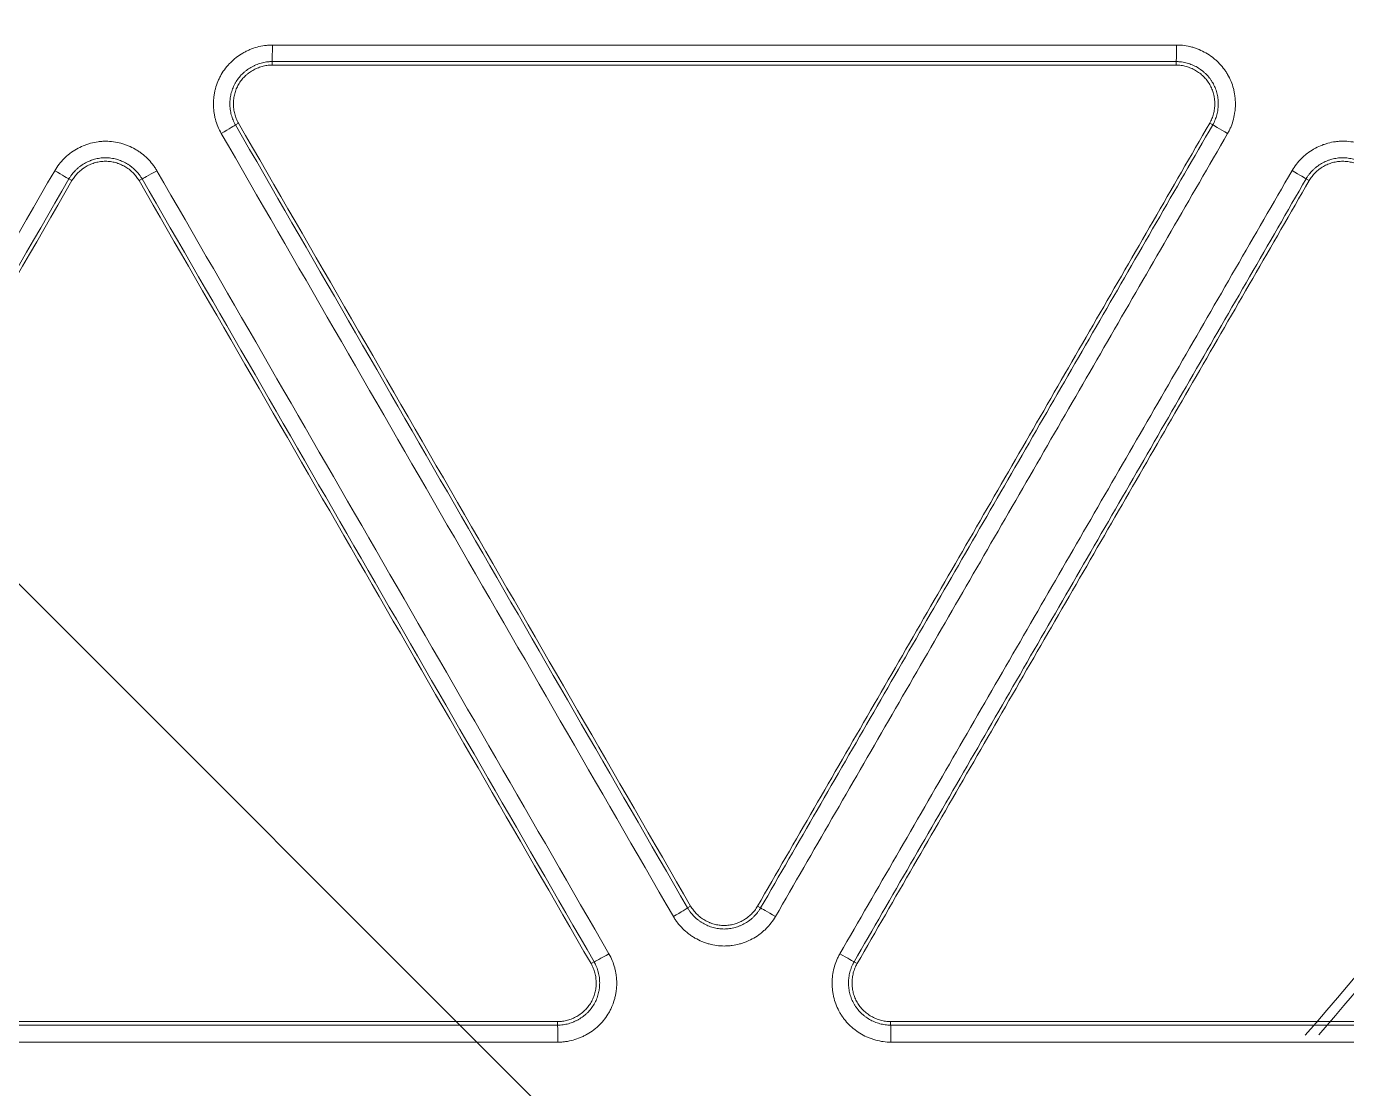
# Model space of a CAD drawing. Header units: inches. Extents: x 405346 to 489838, y -25612 to 14934.
# Drawn here: x 462932.48 to 462969.83, y 4169.62 to 4199.66 of the extents above; entities that cross this region are included whole.
import ezdxf

# ---------------------------------------------------------------- set-up
doc = ezdxf.new("R2010")
doc.units = ezdxf.units.IN
doc.header["$LTSCALE"] = 200
doc.header["$MEASUREMENT"] = 0
doc.layers.add('SS-EQ', color=2, linetype='Continuous', lineweight=20)

# ---------------------------------------------------------------- blocks, each defined once
blk = doc.blocks.new('4way무풍')
at = {"layer": 'SS-EQ'}
for p, q in [((339.635, -339.635), (-339.635, 339.635)), ((144.698, -122.758), (144.698, -122.858)), ((170.273, -122.858), (170.273, -122.758)), ((143.75, -124.5), (143.664, -124.55)), ((171.307, -124.549), (171.221, -124.5)), ((139.039, -126.125), (138.953, -126.075)), ((141.021, -126.075), (140.935, -126.125)), ((174.036, -126.125), (173.949, -126.075)), ((156.451, -146.698), (156.538, -146.648)), ((158.433, -146.648), (158.519, -146.698)), ((153.722, -148.274), (153.809, -148.224)), ((161.162, -148.223), (161.249, -148.274)), ((152.774, -150.015), (152.775, -149.915)), ((162.197, -149.915), (162.196, -150.015))]:
    blk.add_line(p, q, dxfattribs=at)
for centre, major_axis, ratio, start_param, end_param in [((144.698, -122.284), (0, -0.474), 0.019703, 0.034913, 1.558331), ((170.272, -122.285), (0, -0.474), 0.025255, 0.034918, 1.561562), ((143.253, -124.786), (-0.41, -0.237), 0.020846, 1.580751, 3.106678), ((171.717, -124.786), (-0.41, 0.237), 0.004563, 4.685804, 6.248278), ((138.542, -125.838), (0.41, -0.237), 0.00307, 4.73491, 6.248279), ((141.431, -125.838), (-0.41, -0.237), 0.020966, 0.034914, 1.580088), ((173.539, -125.838), (-0.41, 0.237), 0.004785, 3.1765, 4.685594), ((156.041, -146.935), (-0.41, -0.237), 0.022346, 1.579137, 3.106677), ((158.929, -146.935), (0.41, -0.237), 0.003245, 3.176499, 4.736231), ((154.219, -147.987), (0.41, 0.237), 0.022496, 3.176508, 4.720006), ((160.752, -147.987), (-0.41, 0.237), 0.003056, 1.594804, 3.106686), ((152.774, -150.488), (0, -0.474), 0.017156, 1.554395, 3.106539), ((162.196, -150.488), (0, -0.474), 0.019189, 1.555879, 3.106632)]:
    blk.add_ellipse(centre, major_axis=major_axis, ratio=ratio, start_param=start_param, end_param=end_param, dxfattribs=at)
for points, knots in [([(346.359, 0), (346.359, -27.812), (346.359, -55.624), (346.359, -97.341), (346.359, -111.247), (346.359, -139.059), (346.359, -152.965), (346.359, -180.777), (346.359, -194.683), (346.359, -222.494), (346.359, -236.4), (346.359, -257.259), (346.358, -264.212), (346.359, -272.903), (346.359, -274.641), (346.359, -277.249), (346.359, -278.118), (346.358, -279.856), (346.358, -280.725), (346.358, -282.029), (346.358, -282.463), (346.358, -283.333), (346.359, -283.767), (346.359, -284.419), (346.359, -284.636), (346.359, -285.071), (346.358, -285.288), (346.355, -285.723), (346.353, -285.94), (346.346, -286.374), (346.341, -286.592), (346.322, -287.243), (346.305, -287.678), (346.262, -288.546), (346.236, -288.98), (346.174, -289.849), (346.138, -290.283), (346.078, -290.934), (346.057, -291.151), (346.012, -291.585), (345.894, -292.666), (345.748, -293.741), (345.479, -295.45), (345.327, -296.299), (344.817, -298.834), (344.407, -300.505), (343.687, -302.982), (343.172, -304.624), (342.294, -307.059), (341.638, -308.663), (341.119, -309.858), (340.941, -310.256), (340.714, -310.751), (340.668, -310.85), (340.576, -311.047), (340.437, -311.343), (339.919, -312.422), (339.029, -314.158), (338.177, -315.66), (336.854, -317.881), (335.912, -319.32), (334.41, -321.418), (333.379, -322.796), (331.741, -324.801), (330.589, -326.095), (329.702, -327.051), (329.403, -327.366), (329.024, -327.758), (328.947, -327.836), (328.795, -327.992), (328.566, -328.224), (327.719, -329.07), (326.303, -330.412), (324.35, -332.111), (322.332, -333.722), (320.944, -334.738), (319.535, -335.724), (318.819, -336.202), (317.367, -337.13), (315.893, -338.028), (314.376, -338.866), (313.222, -339.473), (312.835, -339.671), (312.249, -339.963), (312.054, -340.059), (311.662, -340.249), (309.896, -341.094), (308.103, -341.848), (305.68, -342.75), (304.055, -343.316), (302.408, -343.813), (299.923, -344.506), (298.245, -344.898), (295.697, -345.382), (294.842, -345.525), (293.766, -345.682), (293.551, -345.712), (293.12, -345.771), (292.903, -345.799), (292.254, -345.88), (291.821, -345.929), (290.523, -346.062), (289.657, -346.132), (288.357, -346.21), (287.924, -346.232), (287.057, -346.265), (286.624, -346.277), (285.974, -346.288), (285.757, -346.291), (285.323, -346.293), (285.107, -346.294), (284.673, -346.294), (284.456, -346.294), (284.023, -346.294), (283.806, -346.293), (283.156, -346.293), (282.722, -346.293), (281.855, -346.293), (281.421, -346.293), (280.121, -346.293), (279.253, -346.294), (277.519, -346.294), (276.652, -346.294), (274.051, -346.294), (272.316, -346.294), (267.113, -346.294), (263.645, -346.293), (256.708, -346.293), (253.239, -346.294), (242.833, -346.294), (235.896, -346.294), (222.022, -346.294), (215.084, -346.294), (194.273, -346.294), (180.399, -346.294), (152.65, -346.294), (138.775, -346.294), (111.027, -346.294), (97.152, -346.294), (69.404, -346.294), (55.529, -346.294), (34.718, -346.294), (27.78, -346.294), (13.906, -346.294), (6.969, -346.294), (0.032, -346.294)], [0, 0, 0, 0, 0.125, 0.125, 0.1875, 0.1875, 0.25, 0.25, 0.3125, 0.3125, 0.375, 0.375, 0.40625, 0.40625, 0.414063, 0.414063, 0.417969, 0.417969, 0.421875, 0.421875, 0.423828, 0.423828, 0.425781, 0.425781, 0.426758, 0.426758, 0.427734, 0.427734, 0.428711, 0.428711, 0.429688, 0.429688, 0.431641, 0.431641, 0.433594, 0.433594, 0.435547, 0.435547, 0.436523, 0.436523, 0.4375, 0.441406, 0.441406, 0.445313, 0.445313, 0.453125, 0.453125, 0.457031, 0.460938, 0.464844, 0.464844, 0.466797, 0.466797, 0.467285, 0.467285, 0.467773, 0.46875, 0.472656, 0.476563, 0.476563, 0.484375, 0.484375, 0.488281, 0.492188, 0.496094, 0.496094, 0.498047, 0.498047, 0.498535, 0.498535, 0.499023, 0.5, 0.503906, 0.507813, 0.511719, 0.515625, 0.515625, 0.519531, 0.519531, 0.523438, 0.527344, 0.527344, 0.529297, 0.529297, 0.530273, 0.530273, 0.53125, 0.539063, 0.539063, 0.542969, 0.546875, 0.546875, 0.554688, 0.554688, 0.558594, 0.558594, 0.55957, 0.55957, 0.560547, 0.560547, 0.5625, 0.5625, 0.566406, 0.566406, 0.568359, 0.568359, 0.570313, 0.570313, 0.571289, 0.571289, 0.572266, 0.572266, 0.573242, 0.573242, 0.574219, 0.574219, 0.576172, 0.576172, 0.578125, 0.578125, 0.582031, 0.582031, 0.585938, 0.585938, 0.59375, 0.59375, 0.609375, 0.609375, 0.625, 0.625, 0.65625, 0.65625, 0.6875, 0.6875, 0.75, 0.75, 0.8125, 0.8125, 0.875, 0.875, 0.9375, 0.9375, 0.96875, 0.96875, 1, 1, 1, 1]), ([(0.032, -345.099), (6.961, -345.099), (13.891, -345.099), (27.75, -345.099), (34.679, -345.099), (55.467, -345.099), (69.326, -345.098), (97.044, -345.098), (110.903, -345.097), (138.621, -345.096), (152.48, -345.096), (180.197, -345.094), (194.056, -345.092), (214.845, -345.09), (221.774, -345.089), (235.633, -345.086), (242.562, -345.085), (256.421, -345.082), (263.351, -345.081), (272.013, -345.079), (273.745, -345.079), (276.343, -345.079), (277.21, -345.078), (278.942, -345.078), (279.808, -345.077), (281.107, -345.076), (281.541, -345.076), (282.407, -345.076), (282.84, -345.076), (283.706, -345.076), (284.139, -345.076), (284.789, -345.074), (285.005, -345.074), (285.438, -345.071), (285.655, -345.069), (286.304, -345.06), (286.737, -345.049), (287.602, -345.017), (288.034, -344.997), (289.33, -344.922), (290.194, -344.853), (291.488, -344.722), (291.92, -344.673), (292.566, -344.593), (292.782, -344.566), (293.212, -344.508), (294.286, -344.358), (295.351, -344.18), (297.891, -343.699), (299.563, -343.307), (302.039, -342.615), (303.679, -342.118), (305.297, -341.551), (307.709, -340.648), (309.296, -339.976), (311.056, -339.138), (311.349, -338.996), (311.641, -338.853), (311.836, -338.756), (311.933, -338.707), (312.418, -338.464), (312.803, -338.265), (313.951, -337.656), (314.704, -337.236), (316.19, -336.364), (316.921, -335.913), (318.363, -334.982), (319.073, -334.502), (320.472, -333.511), (321.849, -332.491), (323.849, -330.872), (325.784, -329.163), (327.03, -327.964), (327.795, -327.195), (327.947, -327.041), (328.25, -326.729), (328.401, -326.573), (328.849, -326.102), (329.145, -325.785), (330.019, -324.826), (331.153, -323.527), (332.763, -321.515), (333.776, -320.132), (334.759, -318.728), (335.235, -318.016), (336.157, -316.57), (336.603, -315.837), (337.465, -314.35), (338.296, -312.842), (339.065, -311.291), (339.481, -310.406), (339.527, -310.308), (339.618, -310.111), (339.754, -309.815), (340.065, -309.123), (340.322, -308.527), (340.821, -307.331), (341.451, -305.727), (342.288, -303.291), (342.776, -301.648), (343.454, -299.169), (343.836, -297.496), (344.302, -294.959), (344.439, -294.108), (344.619, -292.825), (344.702, -292.181), (344.786, -291.427), (344.82, -291.104), (344.842, -290.888), (344.853, -290.779), (344.946, -289.807), (345.01, -288.942), (345.078, -287.644), (345.096, -287.212), (345.116, -286.563), (345.122, -286.347), (345.13, -285.914), (345.133, -285.698), (345.138, -285.266), (345.139, -285.049), (345.14, -284.617), (345.14, -284.4), (345.141, -283.752), (345.141, -283.319), (345.141, -282.67), (345.141, -282.454), (345.141, -282.021), (345.141, -281.805), (345.142, -281.156), (345.142, -280.724), (345.143, -279.426), (345.143, -278.561), (345.144, -276.831), (345.144, -275.966), (345.145, -273.37), (345.145, -271.64), (345.146, -262.989), (345.148, -256.069), (345.152, -235.306), (345.154, -221.465), (345.157, -193.782), (345.159, -179.94), (345.161, -152.257), (345.161, -138.416), (345.162, -110.732), (345.163, -69.208), (345.164, -27.683), (345.164, 0)], [0, 0, 0, 0, 0.03125, 0.03125, 0.0625, 0.0625, 0.125, 0.125, 0.1875, 0.1875, 0.25, 0.25, 0.3125, 0.3125, 0.34375, 0.34375, 0.375, 0.375, 0.40625, 0.40625, 0.414063, 0.414063, 0.417969, 0.417969, 0.421875, 0.421875, 0.423828, 0.423828, 0.425781, 0.425781, 0.427734, 0.427734, 0.428711, 0.428711, 0.429688, 0.429688, 0.431641, 0.431641, 0.433594, 0.433594, 0.4375, 0.4375, 0.439453, 0.439453, 0.44043, 0.44043, 0.441406, 0.445313, 0.445313, 0.453125, 0.453125, 0.457031, 0.460938, 0.460938, 0.46875, 0.46875, 0.469727, 0.470215, 0.470215, 0.470703, 0.470703, 0.472656, 0.472656, 0.476563, 0.476563, 0.480469, 0.480469, 0.484375, 0.484375, 0.488281, 0.492188, 0.496094, 0.5, 0.5, 0.500977, 0.500977, 0.501953, 0.501953, 0.503906, 0.503906, 0.507813, 0.511719, 0.515625, 0.515625, 0.519531, 0.519531, 0.523438, 0.523438, 0.527344, 0.53125, 0.53125, 0.531738, 0.531738, 0.532227, 0.533203, 0.535156, 0.535156, 0.539063, 0.542969, 0.546875, 0.546875, 0.554688, 0.554688, 0.558594, 0.558594, 0.560547, 0.561523, 0.562012, 0.562012, 0.5625, 0.5625, 0.566406, 0.566406, 0.568359, 0.568359, 0.569336, 0.569336, 0.570313, 0.570313, 0.571289, 0.571289, 0.572266, 0.572266, 0.574219, 0.574219, 0.575195, 0.575195, 0.576172, 0.576172, 0.578125, 0.578125, 0.582031, 0.582031, 0.585938, 0.585938, 0.59375, 0.59375, 0.625, 0.625, 0.6875, 0.6875, 0.75, 0.75, 0.8125, 0.8125, 0.875, 1, 1, 1, 1]), ([(143.262, -124.792), (143.226, -124.729), (143.194, -124.663), (143.139, -124.529), (143.116, -124.461), (143.088, -124.355), (143.08, -124.32), (143.069, -124.266), (143.066, -124.248), (143.06, -124.212), (143.058, -124.194), (143.046, -124.103), (143.037, -123.959), (143.046, -123.814), (143.058, -123.723), (143.06, -123.705), (143.066, -123.669), (143.069, -123.651), (143.08, -123.597), (143.088, -123.562), (143.116, -123.457), (143.139, -123.388), (143.18, -123.287), (143.195, -123.254), (143.227, -123.189), (143.244, -123.156), (143.299, -123.061), (143.38, -122.941), (143.476, -122.832), (143.541, -122.768), (143.554, -122.755), (143.581, -122.731), (143.594, -122.718), (143.636, -122.682), (143.664, -122.659), (143.751, -122.593), (143.811, -122.553), (143.905, -122.499), (143.953, -122.473), (144.002, -122.449), (144.036, -122.434), (144.053, -122.427), (144.137, -122.391), (144.274, -122.344), (144.416, -122.315), (144.524, -122.3), (144.56, -122.297), (144.634, -122.292), (144.67, -122.29), (144.707, -122.29)], [0, 0, 0, 0, 0.0625, 0.0625, 0.125, 0.125, 0.15625, 0.15625, 0.171875, 0.171875, 0.1875, 0.1875, 0.25, 0.3125, 0.3125, 0.328125, 0.328125, 0.34375, 0.34375, 0.375, 0.375, 0.4375, 0.4375, 0.46875, 0.46875, 0.5, 0.5, 0.5625, 0.625, 0.625, 0.640625, 0.640625, 0.65625, 0.65625, 0.6875, 0.6875, 0.75, 0.75, 0.78125, 0.796875, 0.796875, 0.8125, 0.8125, 0.875, 0.9375, 0.9375, 0.96875, 0.96875, 1, 1, 1, 1]), ([(144.707, -122.29), (146.839, -122.29), (148.97, -122.29), (153.233, -122.29), (155.365, -122.29), (161.759, -122.289), (166.022, -122.289), (170.284, -122.289)], [0, 0, 0, 0, 0.25, 0.25, 0.5, 0.5, 1, 1, 1, 1]), ([(170.284, -122.289), (170.358, -122.289), (170.43, -122.294), (170.574, -122.313), (170.645, -122.328), (170.75, -122.356), (170.785, -122.367), (170.837, -122.385), (170.854, -122.391), (170.888, -122.404), (170.905, -122.411), (170.989, -122.446), (171.119, -122.51), (171.24, -122.59), (171.313, -122.646), (171.327, -122.657), (171.355, -122.68), (171.397, -122.716), (171.437, -122.753), (171.514, -122.829), (171.562, -122.883), (171.629, -122.969), (171.65, -122.999), (171.691, -123.06), (171.71, -123.091), (171.765, -123.186), (171.829, -123.316), (171.875, -123.453), (171.898, -123.541), (171.903, -123.559), (171.911, -123.595), (171.915, -123.613), (171.925, -123.667), (171.931, -123.703), (171.945, -123.811), (171.95, -123.883), (171.95, -123.992), (171.948, -124.046), (171.944, -124.101), (171.94, -124.137), (171.938, -124.156), (171.926, -124.246), (171.899, -124.389), (171.853, -124.526), (171.812, -124.627), (171.797, -124.661), (171.764, -124.726), (171.747, -124.759), (171.729, -124.791)], [0, 0, 0, 0, 0.0625, 0.0625, 0.125, 0.125, 0.15625, 0.15625, 0.171875, 0.171875, 0.1875, 0.1875, 0.25, 0.3125, 0.3125, 0.328125, 0.328125, 0.34375, 0.375, 0.375, 0.4375, 0.4375, 0.46875, 0.46875, 0.5, 0.5, 0.5625, 0.625, 0.625, 0.640625, 0.640625, 0.65625, 0.65625, 0.6875, 0.6875, 0.75, 0.75, 0.78125, 0.796875, 0.796875, 0.8125, 0.8125, 0.875, 0.9375, 0.9375, 0.96875, 0.96875, 1, 1, 1, 1]), ([(144.698, -122.758), (144.695, -122.758), (144.691, -122.758), (144.685, -122.758), (144.675, -122.758), (144.665, -122.758), (144.646, -122.759), (144.632, -122.76), (144.593, -122.763), (144.567, -122.765), (144.49, -122.776), (144.388, -122.797), (144.29, -122.831), (144.23, -122.856), (144.218, -122.861), (144.194, -122.872), (144.158, -122.889), (144.124, -122.908), (144.057, -122.947), (144.013, -122.975), (143.951, -123.023), (143.931, -123.039), (143.892, -123.073), (143.872, -123.091), (143.816, -123.146), (143.748, -123.224), (143.69, -123.31), (143.65, -123.378), (143.638, -123.401), (143.615, -123.448), (143.604, -123.472), (143.575, -123.544), (143.559, -123.593), (143.539, -123.669), (143.53, -123.707), (143.523, -123.745), (143.519, -123.771), (143.517, -123.784), (143.509, -123.849), (143.503, -123.953), (143.509, -124.056), (143.519, -124.134), (143.523, -124.16), (143.533, -124.211), (143.539, -124.237), (143.559, -124.312), (143.575, -124.361), (143.605, -124.433), (143.621, -124.469), (143.641, -124.51), (143.652, -124.53), (143.657, -124.538), (143.66, -124.544), (143.662, -124.547), (143.664, -124.55)], [0, 0, 0, 0, 0.003906, 0.003906, 0.007813, 0.015625, 0.015625, 0.03125, 0.03125, 0.0625, 0.0625, 0.125, 0.1875, 0.1875, 0.203125, 0.203125, 0.21875, 0.25, 0.25, 0.3125, 0.3125, 0.34375, 0.34375, 0.375, 0.375, 0.4375, 0.5, 0.5, 0.53125, 0.53125, 0.5625, 0.5625, 0.625, 0.625, 0.65625, 0.671875, 0.671875, 0.6875, 0.6875, 0.75, 0.8125, 0.8125, 0.84375, 0.84375, 0.875, 0.875, 0.9375, 0.9375, 0.96875, 0.984375, 0.992188, 0.996094, 0.996094, 1, 1, 1, 1]), ([(143.75, -124.5), (143.726, -124.458), (143.705, -124.415), (143.669, -124.326), (143.639, -124.236), (143.621, -124.143), (143.612, -124.071), (143.61, -124.047), (143.607, -124), (143.606, -123.976), (143.606, -123.904), (143.609, -123.857), (143.618, -123.786), (143.622, -123.762), (143.631, -123.715), (143.636, -123.692), (143.655, -123.622), (143.685, -123.532), (143.726, -123.447), (143.762, -123.385), (143.775, -123.364), (143.802, -123.324), (143.816, -123.305), (143.86, -123.249), (143.891, -123.213), (143.942, -123.163), (143.968, -123.139), (143.996, -123.116), (144.014, -123.101), (144.024, -123.093), (144.071, -123.057), (144.151, -123.004), (144.236, -122.962), (144.302, -122.934), (144.325, -122.926), (144.37, -122.91), (144.393, -122.903), (144.462, -122.884), (144.508, -122.874), (144.602, -122.861), (144.65, -122.858), (144.698, -122.858)], [0, 0, 0, 0, 0.0625, 0.0625, 0.125, 0.1875, 0.1875, 0.21875, 0.21875, 0.25, 0.25, 0.3125, 0.3125, 0.34375, 0.34375, 0.375, 0.375, 0.4375, 0.5, 0.5, 0.53125, 0.53125, 0.5625, 0.5625, 0.625, 0.625, 0.65625, 0.671875, 0.671875, 0.6875, 0.6875, 0.75, 0.8125, 0.8125, 0.84375, 0.84375, 0.875, 0.875, 0.9375, 0.9375, 1, 1, 1, 1]), ([(170.273, -122.758), (166.011, -122.758), (161.748, -122.758), (155.355, -122.758), (153.223, -122.758), (148.961, -122.758), (146.829, -122.758), (144.698, -122.758)], [0, 0, 0, 0, 0.5, 0.5, 0.75, 0.75, 1, 1, 1, 1]), ([(170.273, -122.858), (166.011, -122.858), (161.748, -122.858), (155.355, -122.858), (153.223, -122.858), (148.961, -122.858), (146.829, -122.858), (144.698, -122.858)], [0, 0, 0, 0, 0.5, 0.5, 0.75, 0.75, 1, 1, 1, 1]), ([(171.307, -124.549), (171.308, -124.547), (171.31, -124.544), (171.313, -124.538), (171.318, -124.529), (171.323, -124.521), (171.332, -124.503), (171.338, -124.492), (171.355, -124.456), (171.366, -124.432), (171.395, -124.36), (171.428, -124.262), (171.448, -124.16), (171.456, -124.095), (171.457, -124.082), (171.46, -124.055), (171.461, -124.042), (171.463, -124.003), (171.464, -123.977), (171.464, -123.9), (171.461, -123.848), (171.451, -123.77), (171.447, -123.745), (171.437, -123.693), (171.431, -123.668), (171.411, -123.592), (171.395, -123.543), (171.355, -123.447), (171.333, -123.4), (171.293, -123.332), (171.279, -123.31), (171.25, -123.267), (171.235, -123.246), (171.187, -123.184), (171.153, -123.145), (171.098, -123.091), (171.069, -123.064), (171.039, -123.039), (171.019, -123.022), (171.008, -123.014), (170.956, -122.975), (170.87, -122.917), (170.777, -122.871), (170.705, -122.841), (170.68, -122.832), (170.631, -122.814), (170.606, -122.807), (170.531, -122.786), (170.48, -122.776), (170.403, -122.765), (170.364, -122.761), (170.319, -122.759), (170.296, -122.758), (170.286, -122.758), (170.279, -122.758), (170.276, -122.758), (170.273, -122.758)], [0, 0, 0, 0, 0.003906, 0.003906, 0.007813, 0.015625, 0.015625, 0.03125, 0.03125, 0.0625, 0.0625, 0.125, 0.1875, 0.1875, 0.203125, 0.203125, 0.21875, 0.21875, 0.25, 0.25, 0.3125, 0.3125, 0.34375, 0.34375, 0.375, 0.375, 0.4375, 0.4375, 0.5, 0.5, 0.53125, 0.53125, 0.5625, 0.5625, 0.625, 0.625, 0.65625, 0.671875, 0.671875, 0.6875, 0.6875, 0.75, 0.8125, 0.8125, 0.84375, 0.84375, 0.875, 0.875, 0.9375, 0.9375, 0.96875, 0.984375, 0.992187, 0.996094, 0.996094, 1, 1, 1, 1]), ([(170.273, -122.858), (170.321, -122.858), (170.369, -122.862), (170.464, -122.874), (170.557, -122.894), (170.647, -122.925), (170.713, -122.952), (170.735, -122.962), (170.778, -122.984), (170.799, -122.995), (170.861, -123.031), (170.9, -123.057), (170.957, -123.1), (170.976, -123.115), (171.012, -123.147), (171.029, -123.163), (171.08, -123.214), (171.143, -123.285), (171.197, -123.364), (171.233, -123.426), (171.244, -123.447), (171.265, -123.49), (171.275, -123.512), (171.302, -123.578), (171.317, -123.623), (171.335, -123.692), (171.342, -123.727), (171.349, -123.762), (171.353, -123.786), (171.354, -123.798), (171.362, -123.857), (171.368, -123.953), (171.362, -124.048), (171.353, -124.119), (171.349, -124.142), (171.34, -124.19), (171.335, -124.213), (171.317, -124.282), (171.302, -124.327), (171.266, -124.415), (171.245, -124.458), (171.221, -124.5)], [0, 0, 0, 0, 0.0625, 0.0625, 0.125, 0.1875, 0.1875, 0.21875, 0.21875, 0.25, 0.25, 0.3125, 0.3125, 0.34375, 0.34375, 0.375, 0.375, 0.4375, 0.5, 0.5, 0.53125, 0.53125, 0.5625, 0.5625, 0.625, 0.625, 0.65625, 0.671875, 0.671875, 0.6875, 0.6875, 0.75, 0.8125, 0.8125, 0.84375, 0.84375, 0.875, 0.875, 0.9375, 0.9375, 1, 1, 1, 1]), ([(158.433, -146.648), (159.499, -144.802), (160.565, -142.957), (162.696, -139.265), (163.761, -137.42), (165.36, -134.651), (165.893, -133.728), (166.958, -131.883), (167.491, -130.96), (169.089, -128.191), (170.155, -126.345), (171.221, -124.5)], [0, 0, 0, 0, 0.25, 0.25, 0.5, 0.5, 0.625, 0.625, 0.75, 0.75, 1, 1, 1, 1]), ([(158.519, -146.698), (159.585, -144.852), (160.651, -143.006), (162.782, -139.315), (163.847, -137.469), (165.446, -134.701), (165.979, -133.778), (167.044, -131.932), (167.577, -131.009), (169.175, -128.241), (170.241, -126.395), (171.307, -124.549)], [0, 0, 0, 0, 0.25, 0.25, 0.5, 0.5, 0.625, 0.625, 0.75, 0.75, 1, 1, 1, 1]), ([(138.551, -125.845), (138.588, -125.781), (138.628, -125.721), (138.717, -125.606), (138.765, -125.552), (138.842, -125.475), (138.869, -125.45), (138.91, -125.414), (138.924, -125.402), (138.953, -125.379), (138.967, -125.368), (139.039, -125.313), (139.16, -125.232), (139.29, -125.168), (139.375, -125.133), (139.392, -125.126), (139.426, -125.113), (139.443, -125.107), (139.495, -125.089), (139.53, -125.078), (139.634, -125.05), (139.705, -125.035), (139.813, -125.021), (139.849, -125.017), (139.922, -125.012), (139.959, -125.011), (140.068, -125.011), (140.213, -125.021), (140.355, -125.049), (140.443, -125.073), (140.461, -125.078), (140.496, -125.089), (140.513, -125.095), (140.565, -125.113), (140.599, -125.126), (140.7, -125.168), (140.764, -125.2), (140.859, -125.254), (140.905, -125.283), (140.95, -125.314), (140.98, -125.335), (140.995, -125.346), (141.067, -125.401), (141.177, -125.497), (141.273, -125.605), (141.34, -125.691), (141.361, -125.721), (141.402, -125.782), (141.422, -125.813), (141.44, -125.845)], [0, 0, 0, 0, 0.0625, 0.0625, 0.125, 0.125, 0.15625, 0.15625, 0.171875, 0.171875, 0.1875, 0.1875, 0.25, 0.3125, 0.3125, 0.328125, 0.328125, 0.34375, 0.34375, 0.375, 0.375, 0.4375, 0.4375, 0.46875, 0.46875, 0.5, 0.5, 0.5625, 0.625, 0.625, 0.640625, 0.640625, 0.65625, 0.65625, 0.6875, 0.6875, 0.75, 0.75, 0.78125, 0.796875, 0.796875, 0.8125, 0.8125, 0.875, 0.9375, 0.9375, 0.96875, 0.96875, 1, 1, 1, 1]), ([(171.729, -124.791), (170.663, -126.637), (169.064, -129.405), (167.465, -132.174), (166.399, -134.02), (165.867, -134.943), (164.268, -137.712), (163.202, -139.558), (161.07, -143.25), (160.004, -145.096), (158.939, -146.942)], [0, 0, 0, 0, 0.25, 0.375, 0.375, 0.5, 0.5, 0.75, 0.75, 1, 1, 1, 1]), ([(173.551, -125.843), (173.588, -125.779), (173.629, -125.719), (173.717, -125.604), (173.765, -125.55), (173.842, -125.473), (173.869, -125.448), (173.911, -125.412), (173.925, -125.4), (173.953, -125.377), (173.967, -125.366), (174.04, -125.311), (174.16, -125.23), (174.29, -125.166), (174.375, -125.131), (174.392, -125.124), (174.426, -125.111), (174.443, -125.105), (174.495, -125.087), (174.53, -125.076), (174.635, -125.048), (174.705, -125.033), (174.813, -125.019), (174.849, -125.015), (174.922, -125.01), (174.959, -125.009), (175.069, -125.009), (175.213, -125.019), (175.355, -125.047), (175.443, -125.071), (175.461, -125.076), (175.496, -125.087), (175.513, -125.093), (175.565, -125.111), (175.599, -125.124), (175.7, -125.166), (175.765, -125.198), (175.859, -125.252), (175.905, -125.281), (175.95, -125.312), (175.98, -125.333), (175.995, -125.344), (176.068, -125.399), (176.177, -125.495), (176.273, -125.603), (176.34, -125.689), (176.361, -125.719), (176.402, -125.78), (176.422, -125.811), (176.44, -125.843)], [0, 0, 0, 0, 0.0625, 0.0625, 0.125, 0.125, 0.15625, 0.15625, 0.171875, 0.171875, 0.1875, 0.1875, 0.25, 0.3125, 0.3125, 0.328125, 0.328125, 0.34375, 0.34375, 0.375, 0.375, 0.4375, 0.4375, 0.46875, 0.46875, 0.5, 0.5, 0.5625, 0.625, 0.625, 0.640625, 0.640625, 0.65625, 0.65625, 0.6875, 0.6875, 0.75, 0.75, 0.78125, 0.796875, 0.796875, 0.8125, 0.8125, 0.875, 0.9375, 0.9375, 0.96875, 0.96875, 1, 1, 1, 1]), ([(125.761, -147.996), (126.827, -146.15), (127.893, -144.304), (130.024, -140.612), (131.09, -138.766), (134.288, -133.229), (136.419, -129.537), (138.551, -125.845)], [0, 0, 0, 0, 0.25, 0.25, 0.5, 0.5, 1, 1, 1, 1]), ([(141.021, -126.075), (141.02, -126.073), (141.018, -126.07), (141.015, -126.064), (141.01, -126.056), (141.004, -126.047), (140.994, -126.03), (140.987, -126.019), (140.965, -125.987), (140.949, -125.966), (140.902, -125.904), (140.833, -125.826), (140.754, -125.758), (140.702, -125.719), (140.692, -125.711), (140.67, -125.696), (140.638, -125.674), (140.605, -125.653), (140.537, -125.614), (140.491, -125.591), (140.419, -125.561), (140.395, -125.552), (140.345, -125.535), (140.32, -125.527), (140.245, -125.506), (140.194, -125.496), (140.091, -125.482), (140.039, -125.478), (139.961, -125.478), (139.934, -125.479), (139.882, -125.482), (139.856, -125.485), (139.779, -125.496), (139.729, -125.506), (139.654, -125.527), (139.616, -125.538), (139.579, -125.551), (139.555, -125.561), (139.543, -125.566), (139.482, -125.591), (139.389, -125.637), (139.303, -125.695), (139.24, -125.742), (139.22, -125.758), (139.18, -125.793), (139.161, -125.811), (139.106, -125.866), (139.071, -125.904), (139.024, -125.966), (139.001, -125.997), (138.976, -126.036), (138.964, -126.055), (138.959, -126.064), (138.956, -126.069), (138.954, -126.072), (138.953, -126.075)], [0, 0, 0, 0, 0.003906, 0.003906, 0.007812, 0.015625, 0.015625, 0.03125, 0.03125, 0.0625, 0.0625, 0.125, 0.1875, 0.1875, 0.203125, 0.203125, 0.21875, 0.25, 0.25, 0.3125, 0.3125, 0.34375, 0.34375, 0.375, 0.375, 0.4375, 0.4375, 0.5, 0.5, 0.53125, 0.53125, 0.5625, 0.5625, 0.625, 0.625, 0.65625, 0.671875, 0.671875, 0.6875, 0.6875, 0.75, 0.8125, 0.8125, 0.84375, 0.84375, 0.875, 0.875, 0.9375, 0.9375, 0.96875, 0.984375, 0.992188, 0.996094, 0.996094, 1, 1, 1, 1]), ([(139.039, -126.125), (139.063, -126.084), (139.09, -126.043), (139.149, -125.968), (139.212, -125.897), (139.284, -125.835), (139.332, -125.798), (139.341, -125.791), (139.361, -125.777), (139.391, -125.757), (139.421, -125.738), (139.483, -125.702), (139.525, -125.681), (139.591, -125.654), (139.614, -125.645), (139.659, -125.63), (139.682, -125.623), (139.751, -125.604), (139.844, -125.585), (139.939, -125.578), (140.011, -125.578), (140.035, -125.579), (140.083, -125.582), (140.107, -125.585), (140.178, -125.594), (140.224, -125.604), (140.293, -125.623), (140.327, -125.633), (140.361, -125.646), (140.383, -125.654), (140.394, -125.659), (140.449, -125.682), (140.535, -125.724), (140.614, -125.777), (140.671, -125.82), (140.69, -125.835), (140.726, -125.867), (140.744, -125.883), (140.794, -125.933), (140.826, -125.969), (140.884, -126.044), (140.911, -126.084), (140.935, -126.125)], [0, 0, 0, 0, 0.0625, 0.0625, 0.125, 0.1875, 0.1875, 0.203125, 0.203125, 0.21875, 0.25, 0.25, 0.3125, 0.3125, 0.34375, 0.34375, 0.375, 0.375, 0.4375, 0.5, 0.5, 0.53125, 0.53125, 0.5625, 0.5625, 0.625, 0.625, 0.65625, 0.671875, 0.671875, 0.6875, 0.6875, 0.75, 0.8125, 0.8125, 0.84375, 0.84375, 0.875, 0.875, 0.9375, 0.9375, 1, 1, 1, 1]), ([(160.761, -147.994), (161.827, -146.148), (162.893, -144.302), (165.024, -140.61), (166.09, -138.764), (167.689, -135.995), (168.222, -135.072), (169.288, -133.226), (169.821, -132.303), (171.419, -129.535), (172.485, -127.689), (173.551, -125.843)], [0, 0, 0, 0, 0.25, 0.25, 0.5, 0.5, 0.625, 0.625, 0.75, 0.75, 1, 1, 1, 1]), ([(176.018, -126.075), (176.016, -126.073), (176.014, -126.07), (176.011, -126.064), (176.006, -126.056), (176.001, -126.047), (175.991, -126.031), (175.983, -126.019), (175.961, -125.987), (175.946, -125.966), (175.898, -125.904), (175.829, -125.827), (175.751, -125.758), (175.699, -125.719), (175.688, -125.711), (175.667, -125.696), (175.634, -125.674), (175.601, -125.653), (175.534, -125.614), (175.487, -125.591), (175.416, -125.561), (175.391, -125.552), (175.342, -125.535), (175.317, -125.527), (175.241, -125.506), (175.19, -125.496), (175.088, -125.482), (175.036, -125.478), (174.957, -125.478), (174.931, -125.479), (174.879, -125.483), (174.853, -125.485), (174.776, -125.496), (174.725, -125.506), (174.65, -125.527), (174.613, -125.538), (174.576, -125.551), (174.552, -125.561), (174.539, -125.566), (174.479, -125.591), (174.386, -125.637), (174.299, -125.695), (174.237, -125.742), (174.217, -125.758), (174.177, -125.793), (174.158, -125.811), (174.103, -125.866), (174.068, -125.904), (174.02, -125.966), (173.998, -125.997), (173.973, -126.036), (173.961, -126.055), (173.956, -126.064), (173.952, -126.069), (173.951, -126.072), (173.949, -126.075)], [0, 0, 0, 0, 0.003906, 0.003906, 0.007813, 0.015625, 0.015625, 0.03125, 0.03125, 0.0625, 0.0625, 0.125, 0.1875, 0.1875, 0.203125, 0.203125, 0.21875, 0.25, 0.25, 0.3125, 0.3125, 0.34375, 0.34375, 0.375, 0.375, 0.4375, 0.4375, 0.5, 0.5, 0.53125, 0.53125, 0.5625, 0.5625, 0.625, 0.625, 0.65625, 0.671875, 0.671875, 0.6875, 0.6875, 0.75, 0.8125, 0.8125, 0.84375, 0.84375, 0.875, 0.875, 0.9375, 0.9375, 0.96875, 0.984375, 0.992187, 0.996094, 0.996094, 1, 1, 1, 1]), ([(174.036, -126.125), (174.06, -126.084), (174.087, -126.043), (174.146, -125.968), (174.209, -125.897), (174.281, -125.835), (174.328, -125.798), (174.338, -125.791), (174.358, -125.777), (174.387, -125.757), (174.418, -125.738), (174.48, -125.702), (174.522, -125.681), (174.588, -125.654), (174.61, -125.645), (174.656, -125.63), (174.679, -125.623), (174.748, -125.604), (174.841, -125.585), (174.936, -125.578), (175.008, -125.578), (175.032, -125.579), (175.08, -125.582), (175.104, -125.585), (175.174, -125.594), (175.221, -125.604), (175.289, -125.623), (175.323, -125.633), (175.357, -125.646), (175.38, -125.654), (175.391, -125.659), (175.446, -125.682), (175.532, -125.724), (175.611, -125.777), (175.668, -125.82), (175.686, -125.835), (175.723, -125.867), (175.74, -125.883), (175.791, -125.933), (175.823, -125.969), (175.881, -126.044), (175.908, -126.084), (175.932, -126.125)], [0, 0, 0, 0, 0.0625, 0.0625, 0.125, 0.1875, 0.1875, 0.203125, 0.203125, 0.21875, 0.25, 0.25, 0.3125, 0.3125, 0.34375, 0.34375, 0.375, 0.375, 0.4375, 0.5, 0.5, 0.53125, 0.53125, 0.5625, 0.5625, 0.625, 0.625, 0.65625, 0.671875, 0.671875, 0.6875, 0.6875, 0.75, 0.8125, 0.8125, 0.84375, 0.84375, 0.875, 0.875, 0.9375, 0.9375, 1, 1, 1, 1]), ([(138.953, -126.075), (136.821, -129.767), (134.69, -133.458), (131.493, -138.995), (130.428, -140.841), (128.296, -144.532), (127.231, -146.378), (126.165, -148.223)], [0, 0, 0, 0, 0.5, 0.5, 0.75, 0.75, 1, 1, 1, 1]), ([(139.039, -126.125), (136.908, -129.817), (134.777, -133.508), (131.58, -139.045), (130.514, -140.891), (128.383, -144.582), (127.318, -146.428), (126.252, -148.274)], [0, 0, 0, 0, 0.5, 0.5, 0.75, 0.75, 1, 1, 1, 1]), ([(173.949, -126.075), (172.884, -127.921), (171.285, -130.689), (169.687, -133.458), (168.621, -135.304), (168.088, -136.226), (166.49, -138.995), (165.424, -140.841), (163.293, -144.532), (162.227, -146.378), (161.162, -148.223)], [0, 0, 0, 0, 0.25, 0.375, 0.375, 0.5, 0.5, 0.75, 0.75, 1, 1, 1, 1]), ([(174.036, -126.125), (172.971, -127.971), (171.372, -130.739), (169.774, -133.508), (168.708, -135.354), (168.175, -136.277), (166.577, -139.045), (165.511, -140.891), (163.38, -144.582), (162.314, -146.428), (161.249, -148.274)], [0, 0, 0, 0, 0.25, 0.375, 0.375, 0.5, 0.5, 0.75, 0.75, 1, 1, 1, 1]), ([(183.441, -138.993), (182.864, -139.755), (182.282, -140.513), (179.309, -144.337), (176.845, -147.346), (174.306, -150.29)], [0, 0, 0, 0, 0.197407, 0.197407, 1, 1, 1, 1]), ([(156.451, -146.698), (156.453, -146.701), (156.454, -146.704), (156.458, -146.709), (156.463, -146.718), (156.468, -146.726), (156.478, -146.743), (156.486, -146.754), (156.508, -146.787), (156.523, -146.808), (156.571, -146.869), (156.64, -146.947), (156.718, -147.015), (156.77, -147.054), (156.781, -147.062), (156.802, -147.077), (156.834, -147.1), (156.868, -147.12), (156.935, -147.159), (156.981, -147.182), (157.053, -147.212), (157.078, -147.221), (157.127, -147.238), (157.152, -147.246), (157.228, -147.267), (157.279, -147.277), (157.381, -147.291), (157.433, -147.295), (157.511, -147.295), (157.538, -147.294), (157.59, -147.29), (157.616, -147.288), (157.693, -147.277), (157.744, -147.267), (157.819, -147.246), (157.856, -147.235), (157.893, -147.221), (157.917, -147.212), (157.929, -147.207), (157.99, -147.182), (158.083, -147.136), (158.169, -147.078), (158.232, -147.031), (158.252, -147.014), (158.291, -146.98), (158.311, -146.962), (158.366, -146.907), (158.4, -146.868), (158.448, -146.807), (158.471, -146.775), (158.496, -146.737), (158.508, -146.718), (158.513, -146.709), (158.516, -146.703), (158.518, -146.701), (158.519, -146.698)], [0, 0, 0, 0, 0.003906, 0.003906, 0.007812, 0.015625, 0.015625, 0.03125, 0.03125, 0.0625, 0.0625, 0.125, 0.1875, 0.1875, 0.203125, 0.203125, 0.21875, 0.25, 0.25, 0.3125, 0.3125, 0.34375, 0.34375, 0.375, 0.375, 0.4375, 0.4375, 0.5, 0.5, 0.53125, 0.53125, 0.5625, 0.5625, 0.625, 0.625, 0.65625, 0.671875, 0.671875, 0.6875, 0.6875, 0.75, 0.8125, 0.8125, 0.84375, 0.84375, 0.875, 0.875, 0.9375, 0.9375, 0.96875, 0.984375, 0.992187, 0.996094, 0.996094, 1, 1, 1, 1]), ([(158.433, -146.648), (158.409, -146.69), (158.382, -146.73), (158.324, -146.805), (158.261, -146.876), (158.189, -146.939), (158.141, -146.975), (158.131, -146.982), (158.112, -146.996), (158.082, -147.016), (158.052, -147.035), (157.99, -147.071), (157.947, -147.092), (157.881, -147.12), (157.859, -147.128), (157.814, -147.144), (157.791, -147.151), (157.721, -147.17), (157.628, -147.189), (157.533, -147.195), (157.461, -147.195), (157.437, -147.194), (157.389, -147.191), (157.366, -147.189), (157.295, -147.179), (157.249, -147.169), (157.18, -147.151), (157.146, -147.14), (157.112, -147.128), (157.09, -147.119), (157.079, -147.115), (157.023, -147.091), (156.938, -147.049), (156.859, -146.996), (156.802, -146.953), (156.783, -146.938), (156.747, -146.906), (156.729, -146.89), (156.678, -146.84), (156.647, -146.804), (156.589, -146.729), (156.562, -146.69), (156.538, -146.648)], [0, 0, 0, 0, 0.0625, 0.0625, 0.125, 0.1875, 0.1875, 0.203125, 0.203125, 0.21875, 0.25, 0.25, 0.3125, 0.3125, 0.34375, 0.34375, 0.375, 0.375, 0.4375, 0.5, 0.5, 0.53125, 0.53125, 0.5625, 0.5625, 0.625, 0.625, 0.65625, 0.671875, 0.671875, 0.6875, 0.6875, 0.75, 0.8125, 0.8125, 0.84375, 0.84375, 0.875, 0.875, 0.9375, 0.9375, 1, 1, 1, 1]), ([(158.939, -146.942), (158.902, -147.005), (158.861, -147.065), (158.773, -147.18), (158.725, -147.234), (158.647, -147.311), (158.621, -147.336), (158.579, -147.372), (158.565, -147.384), (158.537, -147.407), (158.522, -147.418), (158.45, -147.474), (158.329, -147.554), (158.199, -147.618), (158.115, -147.654), (158.098, -147.66), (158.064, -147.673), (158.046, -147.68), (157.995, -147.697), (157.96, -147.708), (157.855, -147.737), (157.784, -147.751), (157.676, -147.766), (157.64, -147.769), (157.567, -147.774), (157.531, -147.776), (157.421, -147.776), (157.276, -147.766), (157.134, -147.737), (157.046, -147.713), (157.029, -147.708), (156.994, -147.697), (156.976, -147.691), (156.924, -147.674), (156.89, -147.661), (156.79, -147.619), (156.725, -147.587), (156.631, -147.532), (156.584, -147.504), (156.539, -147.473), (156.509, -147.451), (156.495, -147.44), (156.422, -147.385), (156.312, -147.29), (156.216, -147.181), (156.15, -147.095), (156.128, -147.066), (156.087, -147.005), (156.068, -146.974), (156.05, -146.942)], [0, 0, 0, 0, 0.0625, 0.0625, 0.125, 0.125, 0.15625, 0.15625, 0.171875, 0.171875, 0.1875, 0.1875, 0.25, 0.3125, 0.3125, 0.328125, 0.328125, 0.34375, 0.34375, 0.375, 0.375, 0.4375, 0.4375, 0.46875, 0.46875, 0.5, 0.5, 0.5625, 0.625, 0.625, 0.640625, 0.640625, 0.65625, 0.65625, 0.6875, 0.6875, 0.75, 0.75, 0.78125, 0.796875, 0.796875, 0.8125, 0.8125, 0.875, 0.9375, 0.9375, 0.96875, 0.96875, 1, 1, 1, 1]), ([(152.774, -150.015), (152.778, -150.015), (152.781, -150.015), (152.788, -150.015), (152.797, -150.015), (152.807, -150.014), (152.827, -150.014), (152.84, -150.013), (152.879, -150.01), (152.905, -150.007), (152.983, -149.997), (153.084, -149.976), (153.182, -149.942), (153.243, -149.917), (153.255, -149.911), (153.279, -149.9), (153.314, -149.883), (153.348, -149.865), (153.416, -149.826), (153.459, -149.797), (153.521, -149.75), (153.541, -149.734), (153.581, -149.699), (153.6, -149.681), (153.656, -149.626), (153.724, -149.549), (153.782, -149.463), (153.822, -149.395), (153.834, -149.371), (153.857, -149.325), (153.868, -149.301), (153.897, -149.229), (153.913, -149.18), (153.933, -149.104), (153.942, -149.066), (153.949, -149.028), (153.953, -149.002), (153.955, -148.989), (153.963, -148.924), (153.969, -148.82), (153.963, -148.717), (153.953, -148.639), (153.949, -148.613), (153.939, -148.562), (153.933, -148.536), (153.913, -148.461), (153.897, -148.412), (153.867, -148.34), (153.852, -148.304), (153.831, -148.264), (153.82, -148.244), (153.815, -148.235), (153.812, -148.229), (153.81, -148.227), (153.809, -148.224)], [0, 0, 0, 0, 0.003906, 0.003906, 0.007813, 0.015625, 0.015625, 0.03125, 0.03125, 0.0625, 0.0625, 0.125, 0.1875, 0.1875, 0.203125, 0.203125, 0.21875, 0.25, 0.25, 0.3125, 0.3125, 0.34375, 0.34375, 0.375, 0.375, 0.4375, 0.5, 0.5, 0.53125, 0.53125, 0.5625, 0.5625, 0.625, 0.625, 0.65625, 0.671875, 0.671875, 0.6875, 0.6875, 0.75, 0.8125, 0.8125, 0.84375, 0.84375, 0.875, 0.875, 0.9375, 0.9375, 0.96875, 0.984375, 0.992187, 0.996094, 0.996094, 1, 1, 1, 1]), ([(154.227, -147.994), (154.264, -148.058), (154.296, -148.123), (154.351, -148.257), (154.374, -148.326), (154.401, -148.431), (154.41, -148.466), (154.42, -148.52), (154.423, -148.538), (154.429, -148.575), (154.432, -148.593), (154.443, -148.683), (154.453, -148.828), (154.443, -148.973), (154.432, -149.063), (154.429, -149.081), (154.423, -149.118), (154.42, -149.136), (154.41, -149.189), (154.401, -149.225), (154.374, -149.33), (154.351, -149.398), (154.31, -149.499), (154.295, -149.532), (154.263, -149.598), (154.245, -149.63), (154.19, -149.725), (154.109, -149.845), (154.014, -149.954), (153.949, -150.018), (153.936, -150.031), (153.909, -150.056), (153.895, -150.068), (153.854, -150.104), (153.826, -150.127), (153.739, -150.193), (153.679, -150.233), (153.584, -150.288), (153.536, -150.314), (153.487, -150.337), (153.454, -150.352), (153.437, -150.36), (153.352, -150.395), (153.215, -150.442), (153.073, -150.471), (152.965, -150.486), (152.929, -150.49), (152.856, -150.495), (152.819, -150.496), (152.782, -150.496)], [0, 0, 0, 0, 0.0625, 0.0625, 0.125, 0.125, 0.15625, 0.15625, 0.171875, 0.171875, 0.1875, 0.1875, 0.25, 0.3125, 0.3125, 0.328125, 0.328125, 0.34375, 0.34375, 0.375, 0.375, 0.4375, 0.4375, 0.46875, 0.46875, 0.5, 0.5, 0.5625, 0.625, 0.625, 0.640625, 0.640625, 0.65625, 0.65625, 0.6875, 0.6875, 0.75, 0.75, 0.78125, 0.796875, 0.796875, 0.8125, 0.8125, 0.875, 0.9375, 0.9375, 0.96875, 0.96875, 1, 1, 1, 1]), ([(162.205, -150.495), (162.132, -150.495), (162.059, -150.49), (161.916, -150.471), (161.845, -150.457), (161.74, -150.428), (161.705, -150.417), (161.653, -150.4), (161.636, -150.393), (161.601, -150.38), (161.584, -150.374), (161.5, -150.339), (161.371, -150.274), (161.25, -150.194), (161.177, -150.138), (161.162, -150.127), (161.134, -150.104), (161.092, -150.068), (161.052, -150.031), (160.975, -149.955), (160.927, -149.901), (160.861, -149.815), (160.839, -149.785), (160.799, -149.725), (160.779, -149.693), (160.724, -149.599), (160.661, -149.468), (160.615, -149.331), (160.591, -149.243), (160.587, -149.225), (160.579, -149.189), (160.575, -149.171), (160.564, -149.117), (160.559, -149.082), (160.545, -148.973), (160.54, -148.901), (160.54, -148.792), (160.542, -148.738), (160.546, -148.683), (160.55, -148.647), (160.552, -148.629), (160.563, -148.538), (160.591, -148.395), (160.637, -148.258), (160.678, -148.157), (160.693, -148.124), (160.725, -148.058), (160.743, -148.025), (160.761, -147.994)], [0, 0, 0, 0, 0.0625, 0.0625, 0.125, 0.125, 0.15625, 0.15625, 0.171875, 0.171875, 0.1875, 0.1875, 0.25, 0.3125, 0.3125, 0.328125, 0.328125, 0.34375, 0.375, 0.375, 0.4375, 0.4375, 0.46875, 0.46875, 0.5, 0.5, 0.5625, 0.625, 0.625, 0.640625, 0.640625, 0.65625, 0.65625, 0.6875, 0.6875, 0.75, 0.75, 0.78125, 0.796875, 0.796875, 0.8125, 0.8125, 0.875, 0.9375, 0.9375, 0.96875, 0.96875, 1, 1, 1, 1]), ([(161.162, -148.223), (161.16, -148.226), (161.159, -148.229), (161.155, -148.235), (161.151, -148.243), (161.146, -148.252), (161.137, -148.27), (161.131, -148.281), (161.113, -148.317), (161.103, -148.341), (161.073, -148.413), (161.041, -148.511), (161.021, -148.613), (161.013, -148.678), (161.011, -148.691), (161.009, -148.718), (161.008, -148.731), (161.005, -148.77), (161.005, -148.796), (161.005, -148.873), (161.008, -148.925), (161.018, -149.003), (161.022, -149.028), (161.032, -149.08), (161.038, -149.105), (161.058, -149.181), (161.074, -149.23), (161.113, -149.326), (161.136, -149.373), (161.175, -149.441), (161.189, -149.463), (161.218, -149.506), (161.234, -149.528), (161.281, -149.589), (161.316, -149.628), (161.371, -149.682), (161.4, -149.709), (161.43, -149.734), (161.45, -149.751), (161.46, -149.759), (161.512, -149.798), (161.599, -149.856), (161.692, -149.902), (161.764, -149.932), (161.789, -149.942), (161.838, -149.959), (161.863, -149.966), (161.938, -149.987), (161.989, -149.997), (162.066, -150.008), (162.105, -150.012), (162.151, -150.014), (162.173, -150.015), (162.183, -150.015), (162.19, -150.015), (162.193, -150.015), (162.196, -150.015)], [0, 0, 0, 0, 0.003906, 0.003906, 0.007813, 0.015625, 0.015625, 0.03125, 0.03125, 0.0625, 0.0625, 0.125, 0.1875, 0.1875, 0.203125, 0.203125, 0.21875, 0.21875, 0.25, 0.25, 0.3125, 0.3125, 0.34375, 0.34375, 0.375, 0.375, 0.4375, 0.4375, 0.5, 0.5, 0.53125, 0.53125, 0.5625, 0.5625, 0.625, 0.625, 0.65625, 0.671875, 0.671875, 0.6875, 0.6875, 0.75, 0.8125, 0.8125, 0.84375, 0.84375, 0.875, 0.875, 0.9375, 0.9375, 0.96875, 0.984375, 0.992187, 0.996094, 0.996094, 1, 1, 1, 1]), ([(153.722, -148.274), (153.746, -148.315), (153.768, -148.359), (153.804, -148.447), (153.833, -148.537), (153.852, -148.631), (153.861, -148.702), (153.863, -148.726), (153.866, -148.774), (153.867, -148.798), (153.867, -148.869), (153.864, -148.916), (153.855, -148.987), (153.851, -149.011), (153.842, -149.058), (153.836, -149.081), (153.818, -149.151), (153.788, -149.241), (153.746, -149.327), (153.71, -149.389), (153.697, -149.409), (153.671, -149.449), (153.657, -149.468), (153.613, -149.525), (153.582, -149.56), (153.531, -149.61), (153.505, -149.634), (153.477, -149.657), (153.459, -149.673), (153.449, -149.68), (153.401, -149.716), (153.322, -149.769), (153.237, -149.811), (153.171, -149.839), (153.148, -149.848), (153.103, -149.863), (153.08, -149.871), (153.011, -149.889), (152.964, -149.899), (152.87, -149.912), (152.823, -149.915), (152.775, -149.915)], [0, 0, 0, 0, 0.0625, 0.0625, 0.125, 0.1875, 0.1875, 0.21875, 0.21875, 0.25, 0.25, 0.3125, 0.3125, 0.34375, 0.34375, 0.375, 0.375, 0.4375, 0.5, 0.5, 0.53125, 0.53125, 0.5625, 0.5625, 0.625, 0.625, 0.65625, 0.671875, 0.671875, 0.6875, 0.6875, 0.75, 0.8125, 0.8125, 0.84375, 0.84375, 0.875, 0.875, 0.9375, 0.9375, 1, 1, 1, 1]), ([(162.197, -149.915), (162.148, -149.915), (162.1, -149.912), (162.006, -149.899), (161.913, -149.88), (161.823, -149.849), (161.756, -149.821), (161.734, -149.811), (161.692, -149.79), (161.671, -149.778), (161.609, -149.743), (161.569, -149.716), (161.512, -149.673), (161.494, -149.658), (161.458, -149.626), (161.44, -149.61), (161.389, -149.56), (161.326, -149.488), (161.273, -149.41), (161.237, -149.347), (161.225, -149.326), (161.204, -149.283), (161.195, -149.261), (161.168, -149.195), (161.153, -149.15), (161.135, -149.081), (161.127, -149.046), (161.121, -149.011), (161.117, -148.987), (161.115, -148.975), (161.108, -148.916), (161.102, -148.821), (161.108, -148.726), (161.117, -148.655), (161.12, -148.631), (161.129, -148.584), (161.135, -148.56), (161.153, -148.491), (161.168, -148.446), (161.204, -148.358), (161.225, -148.315), (161.249, -148.274)], [0, 0, 0, 0, 0.0625, 0.0625, 0.125, 0.1875, 0.1875, 0.21875, 0.21875, 0.25, 0.25, 0.3125, 0.3125, 0.34375, 0.34375, 0.375, 0.375, 0.4375, 0.5, 0.5, 0.53125, 0.53125, 0.5625, 0.5625, 0.625, 0.625, 0.65625, 0.671875, 0.671875, 0.6875, 0.6875, 0.75, 0.8125, 0.8125, 0.84375, 0.84375, 0.875, 0.875, 0.9375, 0.9375, 1, 1, 1, 1]), ([(127.2, -149.915), (131.462, -149.915), (135.725, -149.915), (144.25, -149.915), (148.512, -149.915), (152.775, -149.915)], [0, 0, 0, 0, 0.5, 0.5, 1, 1, 1, 1]), ([(162.196, -150.015), (166.459, -150.015), (170.722, -150.015), (177.116, -150.015), (179.247, -150.015), (182.444, -150.015), (183.509, -150.015), (185.64, -150.015), (186.706, -150.015), (187.771, -150.015)], [0, 0, 0, 0, 0.5, 0.5, 0.75, 0.75, 0.875, 0.875, 1, 1, 1, 1]), ([(162.197, -149.915), (166.459, -149.915), (170.722, -149.915), (177.116, -149.915), (179.247, -149.915), (183.509, -149.915), (185.64, -149.915), (187.771, -149.915)], [0, 0, 0, 0, 0.5, 0.5, 0.75, 0.75, 1, 1, 1, 1]), ([(152.782, -150.496), (148.52, -150.496), (144.257, -150.497), (135.731, -150.497), (131.468, -150.498), (127.205, -150.498)], [0, 0, 0, 0, 0.5, 0.5, 1, 1, 1, 1]), ([(187.783, -150.493), (186.718, -150.493), (185.652, -150.493), (183.521, -150.494), (182.455, -150.494), (179.258, -150.494), (177.126, -150.494), (170.732, -150.495), (166.469, -150.495), (162.205, -150.495)], [0, 0, 0, 0, 0.125, 0.125, 0.25, 0.25, 0.5, 0.5, 1, 1, 1, 1])]:
    blk.add_open_spline(points, degree=3, knots=knots, dxfattribs=at)
for points in [[(143.664, -124.55), (147.926, -131.933), (152.189, -139.315), (156.451, -146.698)], [(143.75, -124.5), (148.013, -131.883), (152.275, -139.265), (156.538, -146.648)], [(156.05, -146.942), (151.787, -139.559), (147.525, -132.176), (143.262, -124.792)], [(141.44, -125.845), (145.702, -133.228), (149.965, -140.611), (154.227, -147.994)], [(153.722, -148.274), (149.46, -140.891), (145.197, -133.508), (140.935, -126.125)], [(153.809, -148.224), (149.546, -140.841), (145.284, -133.458), (141.021, -126.075)], [(183.293, -138.719), (180.297, -142.678), (177.172, -146.541), (173.925, -150.298)], [(127.2, -150.015), (131.462, -150.015), (139.987, -150.015), (148.512, -150.015), (152.774, -150.015)]]:
    blk.add_open_spline(points, degree=3, dxfattribs=at)

msp = doc.modelspace()

# ---------------------------------------------------------------- block references
msp.add_blockref('4way무풍', (462794.732, 4321.426))

doc.saveas('drawing.dxf')
